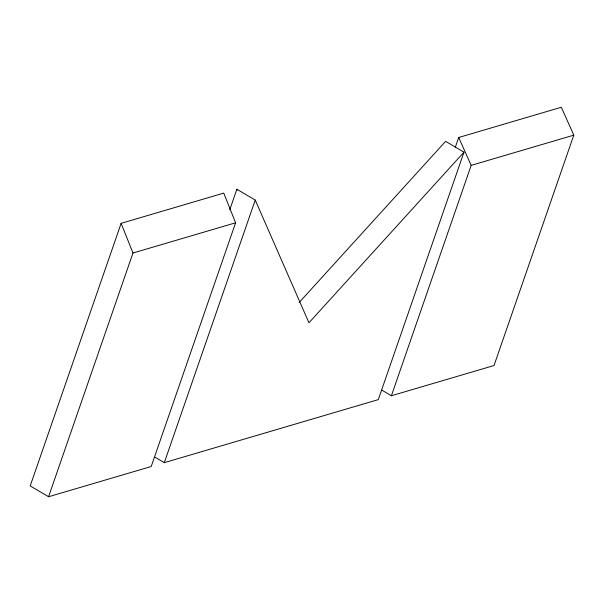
<?xml version="1.0" encoding="UTF-8"?>
<svg xmlns="http://www.w3.org/2000/svg" width="604" height="604" viewBox="0 0 604 604"><rect width="100%" height="100%" fill="white"/><g stroke="black" fill="none" stroke-linecap="round" stroke-linejoin="round"><path stroke-width="0.91" d="M121.125 223.337L30.2 485.918L48.577 496.745L151.204 466.514L235.598 222.793L223.752 193.106L121.125 223.337L132.971 253.023L48.577 496.745M229.769 209.716L236.859 189.241L255.235 200.075L308.954 322.778L463.978 152.17L445.601 141.344L299.078 302.596M155.115 457.243L164.303 462.656L255.235 200.075M455.31 147.278L458.7 137.486L561.327 107.255L573.8 135.145L494.019 365.526L391.392 395.763L381.803 390.109M463.978 152.17L378.293 399.621L164.303 462.656M391.392 395.763L471.173 165.375L458.7 137.486M132.971 253.023L235.598 222.793M471.173 165.375L573.8 135.145M236.859 189.241L237.266 190.185"/></g></svg>
